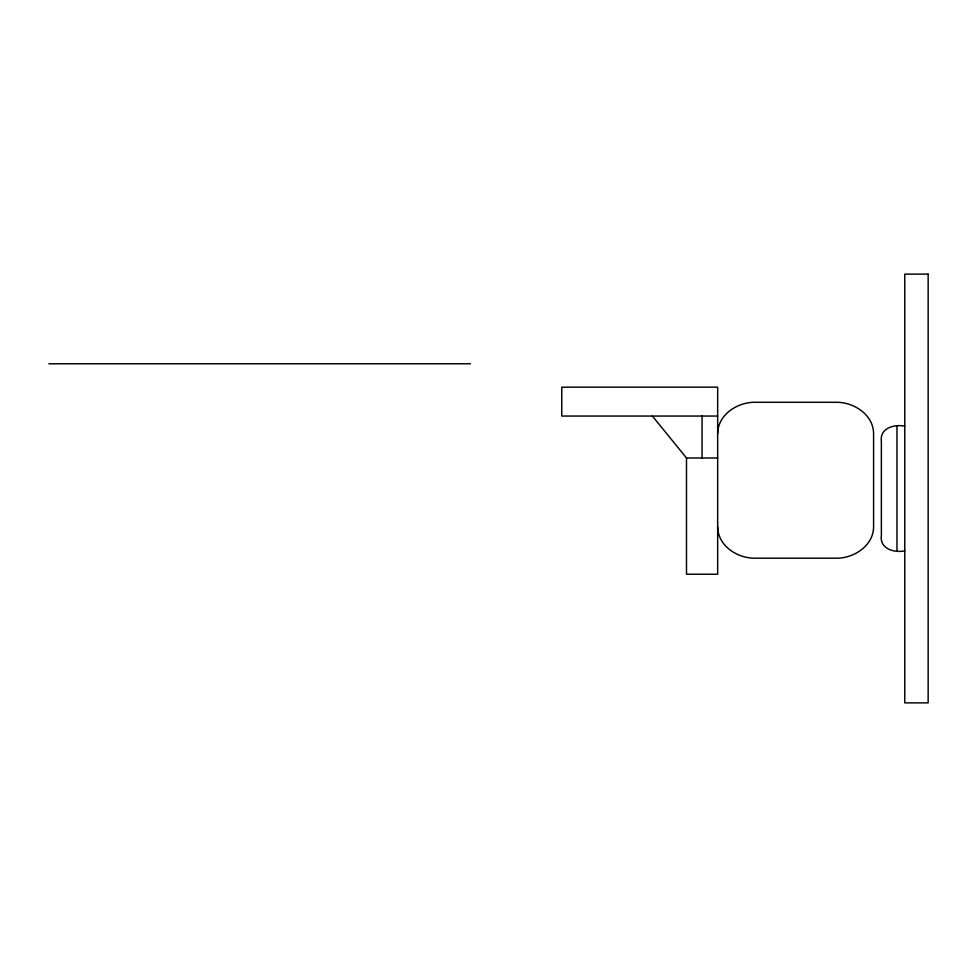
<?xml version="1.0" encoding="UTF-8"?>
<svg xmlns="http://www.w3.org/2000/svg" width="977" height="977" viewBox="0 0 977 977"><rect width="100%" height="100%" fill="white"/><g stroke="black" fill="none" stroke-linecap="round" stroke-linejoin="round"><path stroke-width="1.47" d="M717.668 433.605C717.839 414.382 737.928 401.779 755.697 402.292L835.555 402.292C853.312 401.779 873.414 414.382 873.585 433.605L873.585 526.884C873.414 546.106 853.312 558.71 835.555 558.197L755.697 558.197C737.928 558.71 717.839 546.106 717.668 526.884M904.763 426.131C894.15 424.055 879.349 428.134 881.376 441.726L881.376 535.274C879.349 548.805 894.163 553.055 904.763 550.869M48.85 363.774L470.511 363.774M717.668 416.055L561.763 416.055L561.763 387.161L717.668 387.161L717.668 574.232L686.489 574.232L686.489 457.993L652.392 416.055M686.489 457.993L717.668 457.993M896.971 426.131L896.971 550.869M702.072 416.055L702.072 457.993M928.15 274.122L904.763 274.122L904.763 702.878L928.15 702.878L928.15 274.122"/></g></svg>
